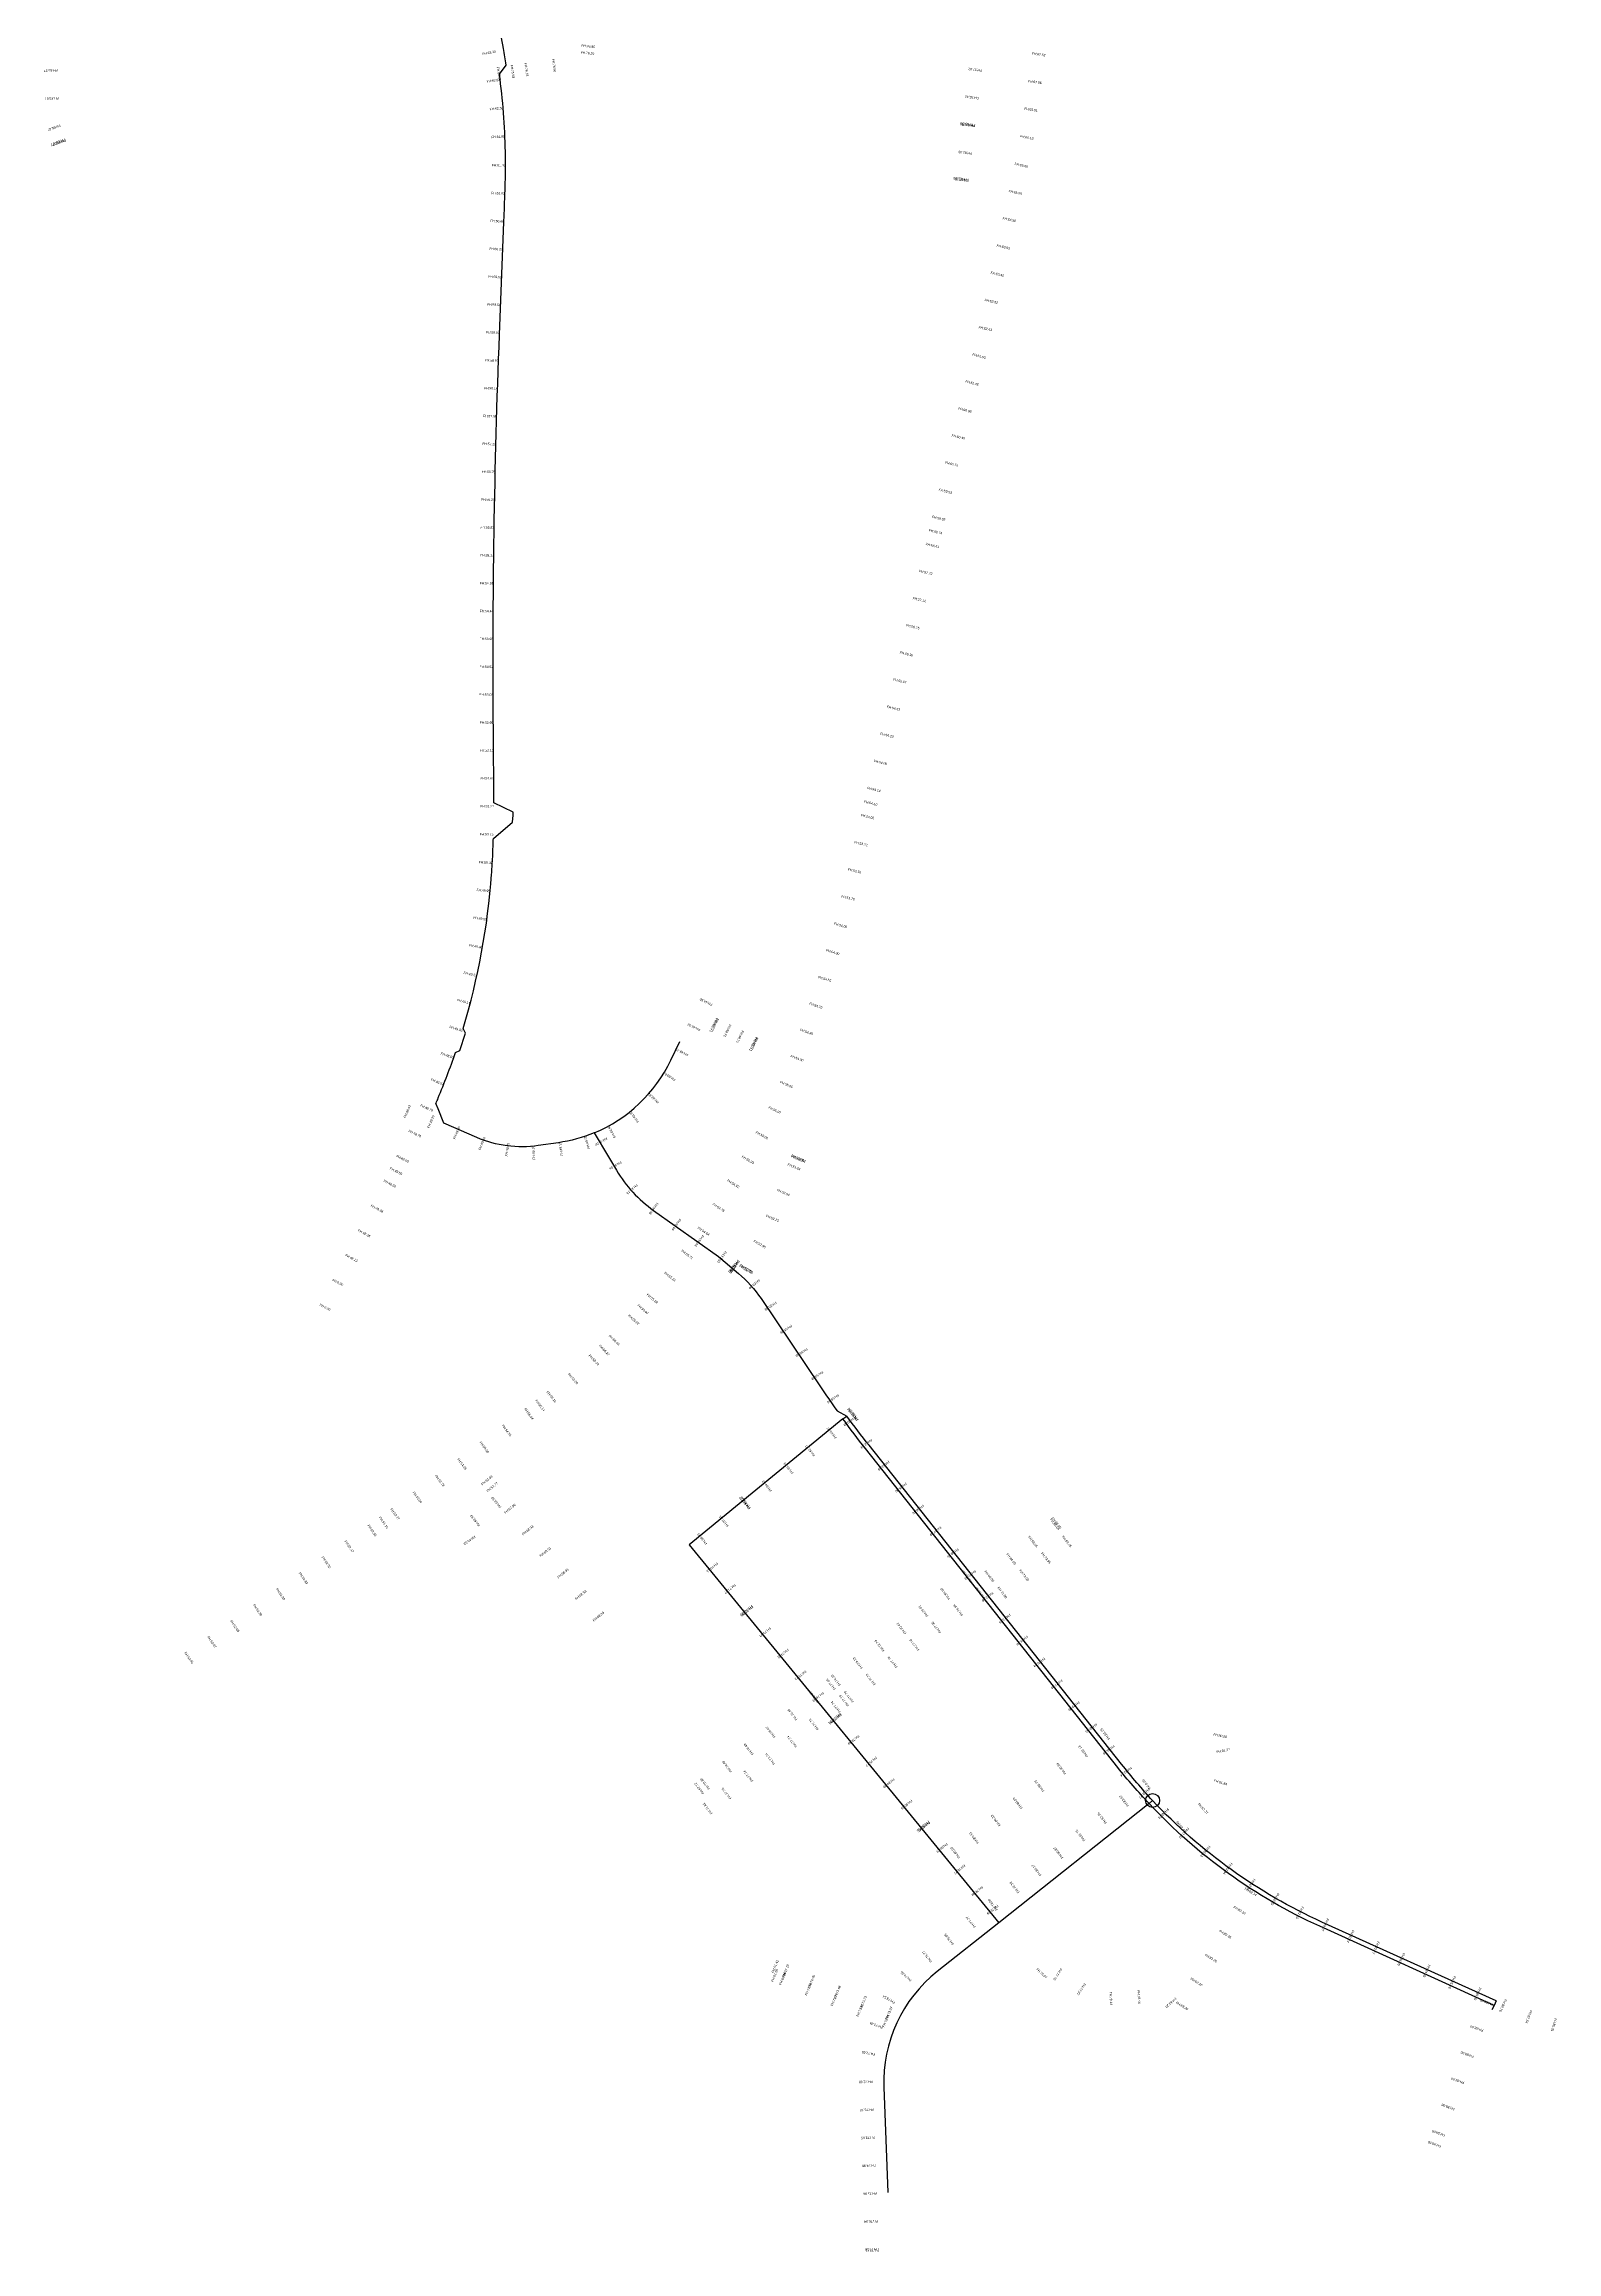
# Model space of a CAD drawing. Header units: millimetres. Extents: x 227572 to 269266, y 328772 to 443556.
# Drawn here: x 237881 to 238966, y 439751 to 441334 of the extents above; entities that cross this region are included whole.
import ezdxf

# ---------------------------------------------------------------- set-up
doc = ezdxf.new("R2010")
doc.units = ezdxf.units.MM
for name, color, linetype in [('L_pipeline', 4, 'Continuous'), ('PIPE_CHECK_ERRORS', 1, 'Continuous'), ('도로체인계획고', 6, 'Continuous')]:
    doc.layers.add(name, color=color, linetype=linetype)
doc.styles.get("Standard").update_dxf_attribs({"font": 'arial.ttf'})

msp = doc.modelspace()

# ---------------------------------------------------------------- linework, layer by layer
at = {"layer": 'L_pipeline', "color": 5}
for points in [[(238167.8, 440560.6), (238163.7, 440570.8), (238162.1, 440574.7), (238162.2, 440574.9), (238162.6, 440575.9), (238163, 440576.8), (238163.4, 440577.7), (238163.7, 440578.7, 0.017038), (238176.1, 440611.2), (238179.3, 440612.8), (238183.4, 440625.2), (238181.6, 440628.4, 0.055308), (238202, 440739.2), (238202.1, 440740.2), (238202.2, 440741.3), (238202.2, 440742.3), (238202.3, 440743.3), (238202.4, 440744.3), (238202.4, 440745.3), (238202.5, 440746.4), (238202.5, 440747.4), (238202.6, 440748.4), (238202.7, 440749.4), (238202.7, 440750.4), (238202.8, 440751.4), (238202.8, 440752.5), (238202.9, 440753.5), (238202.9, 440754.5), (238203, 440755.5), (238203, 440756.5), (238203, 440757.5), (238203.1, 440758.6), (238203.1, 440759.6), (238203.1, 440760.6), (238203.2, 440761.6), (238203.2, 440762.6), (238203.2, 440763.6), (238203.3, 440764.7), (238203.3, 440764.9), (238217.1, 440776.6), (238217.5, 440781.6), (238217.6, 440783.7), (238203.7, 440790.3), (238203.7, 440790.9), (238203.7, 440791.9), (238203.7, 440793), (238203.7, 440794), (238203.7, 440795), (238203.7, 440796), (238203.7, 440797), (238203.7, 440798), (238203.7, 440799), (238203.7, 440800), (238203.7, 440801), (238203.6, 440802), (238203.6, 440803), (238203.6, 440804), (238203.6, 440805), (238203.6, 440806), (238203.6, 440807), (238203.6, 440808), (238203.6, 440809), (238203.6, 440810), (238203.6, 440811), (238203.6, 440812), (238203.6, 440813), (238203.6, 440814), (238203.6, 440815.1), (238203.6, 440816.1), (238203.5, 440817.1), (238203.5, 440818.1), (238203.5, 440819.1), (238203.5, 440820.1), (238203.3, 440842.4, -0.011854), (238207.7, 441126.3), (238210.9, 441206.8), (238210.9, 441207.8), (238210.9, 441208.8), (238211, 441209.8), (238211, 441210.8), (238211.1, 441211.8), (238211.1, 441212.8), (238211.1, 441213.8), (238211.2, 441214.8), (238211.2, 441215.8), (238211.3, 441216.8), (238211.3, 441217.8), (238211.3, 441218.8), (238211.4, 441219.8), (238211.4, 441220.8), (238211.4, 441221.8), (238211.5, 441222.8), (238211.5, 441223.8), (238211.5, 441224.8), (238211.6, 441225.8), (238211.6, 441226.8), (238211.6, 441227.9), (238211.7, 441228.9), (238211.7, 441229.9), (238211.7, 441230.9), (238211.7, 441231.9), (238211.8, 441232.9), (238211.8, 441233.9), (238211.8, 441234.9), (238211.8, 441235.9), (238211.9, 441237), (238211.9, 441238), (238211.9, 441239), (238211.9, 441240), (238211.9, 441241), (238211.9, 441242), (238211.9, 441243.1), (238212, 441244.1), (238212, 441245.1), (238212, 441246.1), (238212, 441247.1), (238212, 441248.1), (238212, 441249.2), (238212, 441250.2), (238212, 441251.2), (238212, 441252.2), (238212, 441253.3), (238211.9, 441254.3), (238211.9, 441255.3), (238211.9, 441256.3), (238211.9, 441257.3, 0.030322), (238207.6, 441313), (238212.5, 441319.5, 0.006459), (238210.6, 441331.4, 0.02207), (238201.6, 441371.6)], [(238275.6, 440553.7, 0.184012), (238330.6, 440605.8), (238337.1, 440619.2)], [(238275.6, 440553.7, -0.06285), (238249.9, 440546.6), (238235.5, 440544.5, -0.138555), (238191.5, 440550.3), (238167.8, 440560.6)], [(238285.8, 440536.5), (238291.6, 440526.9, 0.104382), (238318.2, 440498), (238364.8, 440465), (238364.8, 440465), (238379, 440452.8)], [(238379, 440452.8, -0.071818), (238395.3, 440434.8), (238437.8, 440371.6, 0.00116), (238449.8, 440354.3), (238456.8, 440350.6)], [(238673.7, 440072.6, -0.022331), (238651.1, 440098.6), (238470.1, 440327.4, -0.009399), (238454, 440348.5, -0.009399)], [(238676.1, 440074.8, -0.016213), (238653.9, 440100.8), (238472.8, 440329.6, -0.009399), (238456.8, 440350.6, -0.009399)], [(238922.4, 439931.1), (238797.5, 439987.7, -0.098448), (238676.1, 440074.8, -0.098448)], [(238921, 439927.9), (238796, 439984.6, -0.09965), (238673.7, 440072.6, -0.098448)], [(238565.7, 439987.1), (238521.7, 439952.2, 0.239337), (238483.4, 439869.2), (238486.3, 439793.6)]]:
    msp.add_lwpolyline(points, format="xyb", dxfattribs=at)
for points in [[(238275.6, 440553.7), (238285.8, 440536.5)], [(238454, 440348.5), (238343.7, 440258.1)], [(238454, 440348.5), (238456.8, 440350.6)], [(238343.7, 440258.1), (238565.7, 439987.1)], [(238673.7, 440072.6), (238676.1, 440074.8)], [(238673.7, 440072.6), (238565.7, 439987.1)], [(238921, 439927.9), (238921, 439927.9), (238919.5, 439924.7)], [(238922.4, 439931.1), (238921, 439927.9)]]:
    msp.add_lwpolyline(points, dxfattribs=at)
at = {"layer": 'PIPE_CHECK_ERRORS'}
msp.add_circle((238676.1, 440074.8), 5, dxfattribs=at)

# ---------------------------------------------------------------- texts
at = {"layer": '도로체인계획고'}
for s, rotation, p in [('FH:63.36', 10.0835, (238195.6, 441326.7)), ('FH:76.92', 353.7241, (238265.9, 441327.8)), ('FH:76.85', 353.7241, (238266.4, 441332.7)), ('FH:67.52', 351.9832, (238589.5, 441327)), ('FH:65.07', 182.1124, (237890.7, 441316.6)), ('FH:62.91', 7.537, (238198.6, 441306.9)), ('FH:63.44', 278.3273, (238205.7, 441318.1)), ('FH:75.93', 278.3273, (238215.6, 441319.6)), ('FH:76.15', 278.3273, (238225.5, 441321)), ('FH:76.58', 278.3273, (238245.3, 441323.9)), ('FH:67.02', 173.1623, (238553.8, 441316.4)), ('FH:67.08', 351.9832, (238586.7, 441307.2)), ('FH:65.07', 182.1124, (237891.4, 441296.6)), ('FH:65.42', 173.1623, (238551.4, 441296.6)), ('FH:62.38', 4.9905, (238200.7, 441287)), ('FH:63.99', 173.1623, (238549, 441276.7)), ('FH:66.61', 351.9832, (238583.9, 441287.4)), ('FH:65.07', 199.7058, (237892.5, 441277)), ('FH:65.07', 199.7058, (237896.3, 441266.4)), ('FH:61.88', 2.444, (238201.9, 441267)), ('FH:66.13', 350.5191, (238580.9, 441267.6)), ('FH:61.43', 359.983, (238202.2, 441246.9)), ('FH:62.90', 173.1623, (238546.6, 441256.9)), ('FH:65.60', 347.6543, (238577, 441247.9)), ('FH:62.15', 173.1623, (238544.3, 441237.4)), ('FH:65.05', 347.5964, (238572.7, 441228.4)), ('FH:61.02', 358.3631, (238201.8, 441226.9)), ('FH:60.66', 357.7618, (238201.1, 441206.9)), ('FH:64.50', 347.5964, (238568.4, 441208.9)), ('FH:60.31', 357.7577, (238200.3, 441186.9)), ('FH:63.95', 347.5964, (238564.1, 441189.3)), ('FH:59.93', 357.7577, (238199.6, 441166.9)), ('FH:63.42', 347.5964, (238559.8, 441169.8)), ('FH:62.92', 347.5964, (238555.5, 441150.3)), ('FH:59.51', 357.7577, (238198.8, 441147)), ('FH:59.07', 357.7577, (238198, 441127)), ('FH:62.43', 347.5964, (238551.2, 441130.7)), ('FH:58.60', 357.9261, (238197.2, 441107)), ('FH:61.95', 345.6337, (238546.7, 441111.2)), ('FH:58.14', 358.1171, (238196.6, 441087)), ('FH:61.46', 345.4266, (238541.7, 441091.9)), ('FH:60.98', 345.4266, (238536.6, 441072.5)), ('FH:57.68', 358.3081, (238195.9, 441067)), ('FH:57.22', 358.4991, (238195.4, 441047)), ('FH:60.49', 346.554, (238531.8, 441053.1)), ('FH:56.75', 358.6901, (238194.9, 441027)), ('FH:60.01', 346.554, (238527.1, 441033.7)), ('FH:56.29', 358.8811, (238194.5, 441007)), ('FH:59.53', 346.554, (238522.5, 441014.2)), ('FH:59.03', 346.554, (238517.8, 440994.8)), ('FH:55.83', 359.072, (238194.1, 440987.1)), ('FH:58.43', 346.554, (238513.2, 440975.3)), ('FH:58.74', 346.554, (238515.5, 440985.1)), ('FH:55.37', 359.263, (238193.9, 440967.1)), ('FH:54.91', 359.454, (238193.6, 440947.1)), ('FH:57.72', 346.554, (238508.5, 440955.9)), ('FH:57.12', 346.554, (238503.9, 440936.4)), ('FH:54.44', 359.645, (238193.5, 440927.1)), ('FH:56.75', 346.554, (238499.2, 440917)), ('FH:53.98', 359.836, (238193.4, 440907.1)), ('FH:56.35', 346.554, (238494.6, 440897.5)), ('FH:53.52', 0.027, (238193.4, 440887.1)), ('FH:53.06', 0.218, (238193.4, 440867.1)), ('FH:55.67', 346.554, (238489.9, 440878.1)), ('FH:54.83', 346.554, (238485.3, 440858.6)), ('FH:52.60', 0.409, (238193.5, 440847.1)), ('FH:54.23', 346.554, (238480.6, 440839.2)), ('FH:52.13', 0.4744, (238193.7, 440827.1)), ('FH:54.08', 346.554, (238476, 440819.7)), ('FH:51.67', 0.39, (238193.9, 440807.1)), ('FH:51.21', 359.7927, (238193.9, 440787.1)), ('FH:54.10', 346.554, (238469, 440790.5)), ('FH:54.14', 346.554, (238471.3, 440800.3)), ('FH:54.02', 346.554, (238466.7, 440780.8)), ('FH:50.75', 358.6224, (238193.6, 440767.1)), ('FH:53.72', 346.554, (238462, 440761.4)), ('FH:50.32', 356.8792, (238192.8, 440747)), ('FH:53.55', 346.554, (238457.4, 440741.9)), ('FH:49.95', 354.6473, (238191.2, 440727.1)), ('FH:53.70', 346.554, (238452.7, 440722.5)), ('FH:49.65', 352.3554, (238188.9, 440707.2)), ('FH:54.00', 343.6176, (238447.4, 440703.1)), ('FH:49.40', 350.0636, (238185.7, 440687.4)), ('FH:54.30', 343.6176, (238441.8, 440683.9)), ('FH:49.23', 347.7718, (238181.8, 440667.7)), ('FH:54.55', 343.6176, (238436.1, 440664.7)), ('FH:49.11', 345.48, (238177.1, 440648.2)), ('FH:44.50', 154.3076, (238360.6, 440646.2)), ('FH:54.70', 340.5664, (238429.7, 440645.8)), ('FH:49.03', 343.1881, (238171.6, 440629)), ('FH:48.69', 154.3076, (238351.9, 440628.1)), ('FH:48.71', 244.3076, (238363.5, 440636.1)), ('FH:48.71', 244.3076, (238372.5, 440631.7)), ('FH:54.80', 340.5664, (238423, 440626.9)), ('FH:48.75', 154.3076, (238343.3, 440610.1)), ('FH:48.71', 244.3076, (238381.5, 440627.4)), ('FH:48.71', 244.3076, (238391.8, 440622.5)), ('FH:48.95', 340.8963, (238165.3, 440609.9)), ('FH:48.81', 147.9925, (238334.1, 440592.2)), ('FH:54.90', 339.4312, (238416.2, 440608.1)), ('FH:48.87', 338.6045, (238158.3, 440591.2)), ('FH:48.87', 138.028, (238322.3, 440575.9)), ('FH:55.00', 336.8847, (238408.7, 440589.5)), ('FH:48.43', 66.6629, (238140.4, 440564.2)), ('FH:48.79', 336.3651, (238150.6, 440572.7)), ('FH:49.20', 66.6629, (238157.4, 440556.9)), ('FH:48.93', 128.0635, (238307.8, 440561.9)), ('FH:55.07', 334.3383, (238400.3, 440571.3)), ('FH:48.70', 334.605, (238142.2, 440554.5)), ('FH:49.40', 66.6629, (238175.8, 440548.9)), ('FH:49.33', 69.2411, (238194.2, 440541.2)), ('FH:49.05', 108.1346, (238272.7, 440542.4)), ('FH:49.00', 210.8185, (238284.4, 440550.6)), ('FH:48.99', 118.0991, (238291.1, 440550.6)), ('FH:55.08', 331.7918, (238391.2, 440553.5)), ('FH:48.60', 333.4178, (238133.4, 440536.5)), ('FH:49.25', 81.9735, (238213.4, 440536.7)), ('FH:49.18', 94.7059, (238233.3, 440534.6)), ('FH:49.11', 98.2165, (238253.2, 440537.4)), ('FH:49.04', 210.8185, (238294.6, 440533.5)), ('FH:55.03', 329.2453, (238381.2, 440536.1)), ('FH:53.94', 337.3087, (238416.7, 440536.7)), ('FH:48.50', 332.8036, (238124.3, 440518.7)), ('FH:48.55', 333.041, (238128.8, 440527.6)), ('FH:54.92', 328.3489, (238370.7, 440519)), ('FH:53.84', 337.3087, (238414.1, 440530.4)), ('FH:48.38', 332.7099, (238115.1, 440500.9)), ('FH:49.13', 222.2367, (238305.9, 440517.2)), ('FH:49.38', 234.6548, (238320.4, 440503.8)), ('FH:54.78', 328.3489, (238360.2, 440502)), ('FH:53.54', 337.3087, (238406.4, 440512)), ('FH:49.99', 234.6548, (238336.7, 440492.3)), ('FH:54.64', 326.3774, (238349.5, 440485.1)), ('FH:53.25', 337.2307, (238398.6, 440493.5)), ('FH:48.26', 332.7099, (238105.9, 440483.1)), ('FH:54.71', 323.5126, (238337.9, 440468.7)), ('FH:50.93', 234.6548, (238353.1, 440480.7)), ('FH:52.95', 330.3515, (238389.7, 440475.5)), ('FH:48.13', 332.7099, (238096.8, 440465.4)), ('FH:55.22', 321.9854, (238325.6, 440452.9)), ('FH:51.93', 234.6548, (238369.4, 440469.1)), ('FH:52.50', 233.0964, (238378.7, 440462.5)), ('FH:52.50', 234.6548, (238378.7, 440462.5)), ('FH:52.50', 329.7509, (238379.6, 440458.2)), ('FH:0.00', 332.7099, (238087.6, 440447.6)), ('FH:55.86', 320.0663, (238313, 440437.3)), ('FH:53.00', 220.5385, (238393.7, 440449)), ('FH:0.00', 332.7099, (238078.4, 440429.8)), ('FH:55.92', 317.7744, (238299.8, 440422.3)), ('FH:55.97', 318.9204, (238306.4, 440429.7)), ('FH:53.99', 213.9168, (238405.7, 440432.8)), ('FH:55.44', 315.4826, (238285.9, 440407.8)), ('FH:55.28', 213.9168, (238416.8, 440416.2)), ('FH:55.18', 313.1908, (238271.5, 440393.8)), ('FH:55.27', 314.3367, (238278.8, 440400.7)), ('FH:56.68', 213.9168, (238428, 440399.6)), ('FH:55.20', 310.899, (238256.6, 440380.5)), ('FH:58.08', 213.9168, (238439.1, 440383)), ('FH:55.14', 307.4612, (238233.2, 440361.6)), ('FH:55.19', 308.6071, (238241.2, 440367.7)), ('FH:59.48', 215.0056, (238450.4, 440366.5)), ('FH:54.74', 306.8233, (238209.2, 440343.6)), ('FH:55.04', 306.8233, (238225.2, 440355.6)), ('FH:60.88', 216.6427, (238462, 440350.3)), ('FH:60.94', 129.3268, (238465.1, 440347.9)), ('FH:54.38', 306.8233, (238193.2, 440331.6)), ('FH:62.27', 129.3268, (238434.2, 440322.6)), ('FH:61.37', 129.3268, (238449.6, 440335.3)), ('FH:62.29', 218.2797, (238474.1, 440334.4)), ('FH:54.05', 306.8233, (238177.2, 440319.6)), ('FH:63.43', 129.3268, (238418.7, 440309.9)), ('FH:63.69', 218.3587, (238486.5, 440318.7)), ('FH:53.54', 306.8233, (238145.2, 440295.6)), ('FH:53.78', 306.8233, (238161.2, 440307.6)), ('FH:53.93', 39.3268, (238195.4, 440300.7)), ('FH:57.77', 39.3268, (238199.3, 440295.9)), ('FH:64.82', 129.3268, (238403.2, 440297.2)), ('FH:65.09', 218.3587, (238498.9, 440303)), ('FH:53.27', 306.8233, (238129.2, 440283.7)), ('FH:68.93', 130.788, (238194, 440272.5)), ('FH:68.93', 130.788, (238209.2, 440285.5)), ('FH:67.96', 39.3268, (238212, 440280.4)), ('FH:66.22', 129.3268, (238387.7, 440284.6)), ('FH:66.49', 218.3587, (238511.3, 440287.3)), ('FH:52.91', 304.8055, (238112.9, 440272)), ('FH:53.10', 304.8055, (238121.1, 440277.7)), ('FH:68.93', 216.8232, (238189.6, 440265.1)), ('FH:68.93', 39.3268, (238224.7, 440264.9)), ('FH:68.93', 129.3268, (238356.8, 440259.2)), ('FH:67.61', 129.3268, (238372.3, 440271.9)), ('FH:67.89', 218.3587, (238523.7, 440271.7)), ('FH:66.05', 308.3587, (238586.6, 440263.8)), ('FH:66.05', 308.3587, (238602.3, 440276.3)), ('FH:66.05', 308.3587, (238603.5, 440277.2)), ('FH:69.45', 308.3587, (238610.9, 440263.9)), ('FH:52.02', 304.8055, (238080, 440249.2)), ('FH:52.47', 304.8055, (238096.4, 440260.6)), ('FH:68.93', 39.3268, (238237.3, 440249.4)), ('FH:69.29', 218.3587, (238536.2, 440256)), ('FH:66.05', 308.3587, (238571, 440251.4)), ('FH:73.95', 308.3587, (238595.9, 440252.1)), ('FH:51.83', 304.8055, (238063.6, 440237.8)), ('FH:68.93', 39.3268, (238250, 440234)), ('FH:70.14', 219.3268, (238363.5, 440245.8)), ('FH:70.93', 128.3587, (238546.7, 440232.2)), ('FH:70.69', 218.3587, (238548.6, 440240.3)), ('FH:66.05', 308.3587, (238555.3, 440239)), ('FH:73.95', 308.3587, (238580.3, 440239.7)), ('FH:51.93', 304.8055, (238047.2, 440226.4)), ('FH:68.93', 39.3268, (238262.7, 440218.5)), ('FH:71.27', 219.3268, (238376.2, 440230.3)), ('FH:69.60', 128.3587, (238531, 440219.8)), ('FH:71.98', 128.3587, (238556, 440220.5)), ('FH:72.09', 218.3587, (238561, 440224.6)), ('FH:71.98', 308.3587, (238564.6, 440227.3)), ('FH:52.68', 304.8055, (238014.3, 440203.5)), ('FH:52.28', 304.8055, (238030.7, 440215)), ('FH:68.93', 39.3268, (238275.4, 440203)), ('FH:72.39', 219.3268, (238388.8, 440214.8)), ('FH:70.42', 128.3587, (238499.7, 440195)), ('FH:70.01', 128.3587, (238515.3, 440207.4)), ('FH:77.36', 128.3587, (238524.6, 440195.7)), ('FH:76.96', 128.3587, (238540.3, 440208.1)), ('FH:73.49', 218.3587, (238573.4, 440208.9)), ('FH:53.07', 304.8055, (237997.9, 440192.1)), ('FH:73.50', 219.3268, (238401.5, 440199.3)), ('FH:72.73', 128.3587, (238484, 440182.6)), ('FH:77.76', 128.3587, (238509, 440183.2)), ('FH:74.89', 218.3587, (238585.8, 440193.3)), ('FH:53.46', 304.8055, (237981.5, 440180.7)), ('FH:74.61', 219.3268, (238414.2, 440183.9)), ('FH:73.13', 128.3587, (238468.3, 440170.2)), ('FH:77.79', 128.3587, (238493.3, 440170.8)), ('FH:76.29', 218.3587, (238598.2, 440177.6)), ('FH:75.72', 219.3268, (238426.9, 440168.4)), ('FH:76.44', 128.3587, (238437.2, 440145.6)), ('FH:77.01', 128.3587, (238449, 440154.9)), ('FH:74.23', 128.3587, (238452.6, 440157.8)), ('FH:77.79', 128.3587, (238461.9, 440146)), ('FH:77.79', 128.3587, (238477.6, 440158.4)), ('FH:77.69', 218.3587, (238610.6, 440161.9)), ('FH:76.45', 128.3587, (238421.5, 440133.2)), ('FH:76.83', 219.3268, (238439.5, 440152.9)), ('FH:77.94', 219.3268, (238452.2, 440137.5)), ('FH:77.74', 128.3587, (238452.6, 440138.6)), ('FH:77.79', 128.3587, (238458.5, 440143.3)), ('FH:79.09', 218.3587, (238623, 440146.2)), ('FH:76.47', 128.3587, (238405.8, 440120.7)), ('FH:77.74', 128.3587, (238436.9, 440126.2)), ('FH:78.98', 219.3268, (238464.9, 440122)), ('FH:80.49', 218.3587, (238635.4, 440130.5)), ('FH:81.26', 128.3587, (238645.7, 440119.2)), ('FH:80.99', 349.0652, (238719.6, 440121.4)), ('FH:76.48', 128.3587, (238390.1, 440108.3)), ('FH:77.74', 128.3587, (238405.5, 440101.4)), ('FH:77.74', 128.3587, (238421.2, 440113.8)), ('FH:79.77', 219.3268, (238477.6, 440106.5)), ('FH:81.13', 128.3587, (238630, 440106.8)), ('FH:81.68', 218.3587, (238647.9, 440114.8)), ('FH:81.37', 10.8787, (238722.1, 440108.8)), ('FH:70.30', 128.3587, (238358.8, 440083.5)), ('FH:76.49', 128.3587, (238374.5, 440095.9)), ('FH:77.74', 128.3587, (238389.8, 440089)), ('FH:80.29', 219.3268, (238490.2, 440091)), ('FH:80.93', 128.3587, (238614.3, 440094.4)), ('FH:82.44', 219.0807, (238660.3, 440099.2)), ('FH:0.00', 128.3587, (238674.9, 440083.7)), ('FH:81.84', 342.2308, (238719.9, 440088.6)), ('FH:67.72', 128.3587, (238354.6, 440080.2)), ('FH:77.74', 128.3587, (238374.2, 440076.6)), ('FH:80.55', 219.3268, (238502.9, 440075.6)), ('FH:80.53', 128.3587, (238583, 440069.6)), ('FH:80.73', 128.3587, (238598.6, 440082)), ('FH:82.67', 128.3587, (238659.2, 440071.3)), ('FH:82.77', 222.0963, (238673.2, 440084)), ('FH:71.62', 128.3587, (238360.6, 440065.8)), ('FH:80.55', 219.3268, (238515.6, 440060.1)), ('FH:80.33', 128.3587, (238567.3, 440057.2)), ('FH:82.36', 128.3587, (238643.5, 440058.9)), ('FH:82.72', 225.1119, (238686.8, 440069.4)), ('FH:82.68', 309.3268, (238692.7, 440059.3)), ('FH:82.27', 313.5829, (238708.3, 440072)), ('FH:80.29', 219.3268, (238528.3, 440044.6)), ('FH:80.13', 128.3587, (238551.6, 440044.8)), ('FH:81.76', 128.3587, (238627.9, 440046.5)), ('FH:82.63', 228.1274, (238701.3, 440055.7)), ('FH:82.53', 231.143, (238716.4, 440042.7)), ('FH:80.03', 128.3587, (238538.2, 440034.2)), ('FH:79.77', 219.3268, (238540.9, 440029.2)), ('FH:80.17', 128.3587, (238596.5, 440021.6)), ('FH:80.97', 128.3587, (238612.2, 440034.1)), ('FH:82.44', 234.1586, (238732.2, 440030.5)), ('FH:78.99', 219.3268, (238553.6, 440013.7)), ('FH:79.38', 128.3587, (238580.8, 440009.2)), ('FH:82.34', 329.0375, (238741.8, 440011.1)), ('FH:82.34', 237.1741, (238748.6, 440019.1)), ('FH:78.69', 219.3268, (238564.6, 440000.3)), ('FH:78.58', 128.3587, (238565.1, 439996.8)), ('FH:83.26', 329.0375, (238733.9, 439997.9)), ('FH:82.25', 240.1897, (238765.6, 440008.7)), ('FH:82.15', 243.2053, (238783.1, 439999.1)), ('FH:76.85', 128.3587, (238533.8, 439972)), ('FH:77.77', 128.3587, (238549.4, 439984.4)), ('FH:83.26', 329.0375, (238723.6, 439980.8)), ('FH:82.07', 245.5906, (238801.1, 439990.5)), ('FH:82.24', 245.5906, (238819.3, 439982.2)), ('FH:75.77', 128.5123, (238518.1, 439959.6)), ('FH:83.26', 329.0375, (238713.3, 439963.6)), ('FH:82.77', 245.5906, (238837.5, 439974)), ('FH:83.56', 245.5906, (238855.7, 439965.7)), ('FH:61.00', 67.7577, (238404, 439944.6)), ('FH:61.41', 67.7577, (238404.3, 439951)), ('FH:64.88', 67.7577, (238409.7, 439942.3)), ('FH:67.13', 67.7577, (238411.9, 439947.9)), ('FH:74.08', 67.7577, (238430.4, 439940.3)), ('FH:74.56', 138.9297, (238503.5, 439946.2)), ('FH:75.57', 317.4723, (238592.4, 439953.6)), ('FH:77.70', 237.592, (238609.9, 439954.8)), ('FH:83.26', 329.0375, (238703, 439946.5)), ('FH:84.36', 245.5906, (238873.9, 439957.4)), ('FH:85.16', 245.5906, (238892.1, 439949.2)), ('FH:71.59', 67.7577, (238428.2, 439934.7)), ('FH:71.75', 67.7577, (238446.7, 439927.2)), ('FH:73.66', 67.7577, (238449, 439932.7)), ('FH:73.73', 67.7577, (238467.5, 439925.2)), ('FH:73.54', 149.3471, (238491.6, 439930.4)), ('FH:77.87', 237.592, (238626.8, 439944.1)), ('FH:78.14', 272.1717, (238645.2, 439937.7)), ('FH:78.45', 273.2072, (238665.2, 439938.8)), ('FH:83.26', 224.1556, (238692.2, 439933.8)), ('FH:85.96', 245.5906, (238910.4, 439940.9)), ('FH:88.00', 159.8558, (238920.4, 439929.3)), ('FH:86.76', 245.5906, (238928.6, 439932.6)), ('FH:71.92', 67.7577, (238465.2, 439919.6)), ('FH:72.89', 159.7645, (238482.8, 439912.7)), ('FH:72.91', 67.7577, (238483.7, 439912)), ('FH:73.07', 67.7577, (238486, 439917.6)), ('FH:83.26', 329.0375, (238692.7, 439929.3)), ('FH:87.56', 249.2586, (238946.8, 439924.6)), ('FH:88.31', 254.5939, (238964.4, 439918.8)), ('FH:88.00', 159.8558, (238913.5, 439910.5)), ('FH:72.60', 170.1819, (238477.3, 439893.6)), ('FH:88.00', 159.8558, (238906.6, 439891.8)), ('FH:72.68', 180.5994, (238475.3, 439873.9)), ('FH:88.00', 159.8558, (238899.8, 439873)), ('FH:73.13', 182.1981, (238476, 439854)), ('FH:88.00', 159.8558, (238892.9, 439854.2)), ('FH:88.00', 159.8558, (238886, 439835.4)), ('FH:73.95', 182.1981, (238476.8, 439834)), ('FH:90.00', 159.8558, (238883.1, 439827.5)), ('FH:74.96', 182.1981, (238477.5, 439814)), ('FH:75.96', 182.1981, (238478.3, 439794)), ('FH:76.94', 182.1981, (238479.1, 439774)), ('FH:77.68', 182.1981, (238479.8, 439754)), ('FH:77.71', 182.1981, (238479.9, 439753.2))]:
    msp.add_text(s, height=1.7, rotation=rotation, dxfattribs=at).set_placement(p)
at = {"layer": '도로체인계획고', "color": 250, "width": 0.7}
for s, rotation, p in [('FH:63.99', 173.1623, (238549.1, 441277.3)), ('FH:65.07', 199.7058, (237896.1, 441267)), ('FH:62.15', 173.1623, (238544.4, 441238)), ('FH:48.71', 244.3076, (238362.9, 440636.3)), ('FH:48.71', 244.3076, (238391.3, 440622.7)), ('FH:53.94', 337.3087, (238416.5, 440536.2)), ('FH:52.50', 233.0964, (238378.2, 440462.9)), ('FH:52.50', 234.6548, (238378.2, 440462.9)), ('FH:52.50', 329.7509, (238379.3, 440457.7)), ('FH:60.94', 129.3268, (238465.6, 440348.3)), ('FH:66.22', 129.3268, (238388.2, 440284.9)), ('FH:72.39', 219.3268, (238388.5, 440215.3)), ('FH:77.94', 219.3268, (238451.8, 440137.9)), ('FH:80.55', 219.3268, (238515.2, 440060.6))]:
    msp.add_text(s, height=2.2, rotation=rotation, dxfattribs=at).set_placement(p)

doc.saveas('drawing.dxf')
